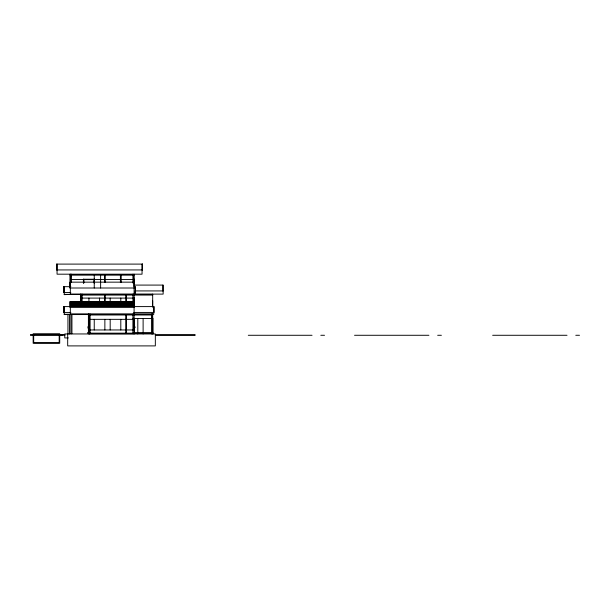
<?xml version="1.0" encoding="UTF-8"?>
<svg xmlns="http://www.w3.org/2000/svg" width="610" height="610" viewBox="0 0 610 610"><rect width="100%" height="100%" fill="white"/><g stroke="black" fill="none" stroke-linecap="round" stroke-linejoin="round"><path stroke-width="0.91" d="M70.341 274.454L134.086 274.454M70.341 275.148L134.086 275.148M70.074 275.781L71.507 275.781M83.41 279.235L94.458 279.235M133.659 279.235L134.513 279.235L134.459 288.004L69.967 288.004L69.967 282.156L134.459 282.156M70.341 279.502L134.139 279.502M83.41 279.609L94.458 279.609M133.659 279.769L134.513 279.769M134.612 285.083L163.144 285.083L163.144 294.111L135.55 294.111M70.852 286.677L63.806 286.677L63.806 292.518L70.852 292.518M135.565 290.924L163.144 290.924M64.393 291.824L63.699 291.824L64.393 292.091M135.145 292.518L135.519 286.677L135.145 294.378M134.086 294.111L70.341 294.111L70.341 274.187M64.233 294.378L80.55 294.378M80.962 294.378L152.675 294.378M80.962 295.065L152.675 295.065M80.695 295.438L82.136 295.438M133.659 297.832L134.513 297.832L134.513 307.127M80.962 298.092L134.139 298.092M133.659 298.359L134.513 298.359M152.675 300.753L152.675 306.06M134.086 301.546L70.074 301.546L70.074 307.387L134.086 307.387M70.341 302.24L134.086 302.24M70.341 302.346L134.086 302.346M70.341 303.566L134.086 303.566M70.341 303.673L134.086 303.673M70.341 304.893L134.086 304.893M70.341 305L134.086 305M70.341 306.22L134.086 306.22M70.341 306.327L134.086 306.327M70.897 306.594L63.806 306.594L63.806 312.434L70.897 312.434M133.743 306.594L154.109 306.594L154.109 312.434L133.743 312.434M64.233 314.295L153.743 314.295L153.743 306.594M88.93 314.562L64.233 314.562L64.233 306.594L64.286 312.434M88.93 314.989L152.675 314.989M88.663 315.096L90.105 315.096M132.919 318.283L134.459 318.283M151.509 318.283L152.942 318.283L152.942 333.952M133.651 318.542L152.675 318.542M133.659 319.076L134.513 319.076L134.459 333.685L88.663 333.685L88.663 314.028M88.93 319.343L134.139 319.343M133.659 319.61L134.513 319.61M88.717 326.67L87.977 326.67L87.977 328.104L88.717 328.104M134.299 326.884L135.039 326.884L135.039 327.578L134.299 327.578M133.659 329.697L134.513 329.697M88.93 329.964L134.139 329.964M133.659 330.231L134.513 330.231M90.105 332.625L88.824 332.625L88.824 315.096M151.509 332.625L152.942 332.625M133.651 332.885L152.675 332.885M88.93 333.151L152.675 333.151M64.912 334.478L30.5 334.478L30.5 335.439L62.372 335.439L62.372 334.478M155.512 334.745L195.177 334.745L195.177 335.279L155.512 335.279M59.368 335.279L64.912 335.279M248.293 335.279L312.038 335.279M320.807 335.279L324.52 335.279M354.532 335.279L428.906 335.279M437.667 335.279L441.388 335.279M492.651 335.279L567.018 335.279M575.779 335.279L579.5 335.279M68.305 337.932L64.759 337.932L64.759 333.952L155.337 333.952L155.337 345.9L67.687 345.9L67.687 333.952M162.878 285.083L162.878 290.924M152.675 294.111L152.675 307.226M152.675 333.952L152.675 314.028L70.341 314.028L70.341 301.546M152.462 318.283L152.462 332.625M152.408 313.624L152.408 319.167M151.509 314.028L151.509 333.952M143.114 318.542L143.114 333.952M142.321 264.099L142.321 269.94M142.054 264.099L142.054 274.187L57.058 274.187L57.058 264.099M137.807 318.542L137.807 333.952M134.086 274.187L134.086 333.952M133.925 279.502L133.925 286.586M133.925 298.092L133.925 306.944M133.925 319.343L133.925 329.964M133.659 275.148L133.659 282.415M132.919 274.187L132.919 283.04M132.919 294.111L132.919 301.637M132.919 314.028L132.919 333.685M126.514 295.065L126.514 301.614M126.514 314.989L126.514 333.151M125.721 295.065L125.721 301.614M125.721 314.989L125.721 333.151M121.207 275.148L121.207 282.415M120.803 298.092L120.803 301.637M120.803 319.343L120.803 329.964M120.406 275.148L120.406 282.415M110.181 298.092L110.181 301.637M110.181 319.343L110.181 329.964M105.271 275.148L105.271 282.415M105.271 295.065L105.271 301.614M104.867 319.343L104.867 329.964M104.47 275.148L104.47 282.415M104.47 295.065L104.47 301.614M100.62 275.148L100.62 288.004M99.56 298.092L99.56 301.637M94.458 279.182L94.458 283.017M94.245 275.148L94.245 288.004M94.245 319.343L94.245 329.964M94.031 279.235L94.031 283.017M90.105 314.028L90.105 333.685M89.197 315.477L89.197 333.952M88.93 298.092L88.93 301.637M88.93 314.028L88.93 333.952M88.404 314.882L88.404 332.885M87.604 332.519L87.604 333.151M83.829 279.235L83.829 283.017M83.623 279.502L83.623 283.04M83.41 279.182L83.41 283.017M82.136 294.111L82.136 302.003M80.962 294.111L80.962 302.003M80.856 295.438L80.856 302.003M80.695 294.111L80.695 301.546M71.934 314.562L71.934 333.685L70.874 333.685L70.874 314.562M71.507 274.187L71.507 282.392M71.134 294.378L64.233 294.645L64.233 286.677L64.286 292.518M70.501 301.546L70.501 307.387M70.18 301.546L70.18 307.387M70.074 274.187L70.074 288.004M69.54 314.295L69.54 333.952M67.946 314.295L67.946 333.952M59.719 334.478L59.719 333.739L33.153 333.739L33.153 334.478M59.719 335.355L59.719 343.247L33.153 343.247L33.153 335.355M59.185 335.111L59.185 342.713L33.687 342.713L33.687 335.111M56.791 264.099L56.791 269.94M142.427 264.099L56.692 264.099L56.692 269.94L142.427 269.94L142.427 264.099M64.553 286.57L63.539 286.57L63.539 286.99L64.553 286.99L64.553 286.57M64.553 306.487L63.539 306.487L63.539 306.914L64.553 306.914L64.553 306.487M64.393 311.748L63.699 312.015L64.393 311.748"/></g></svg>
